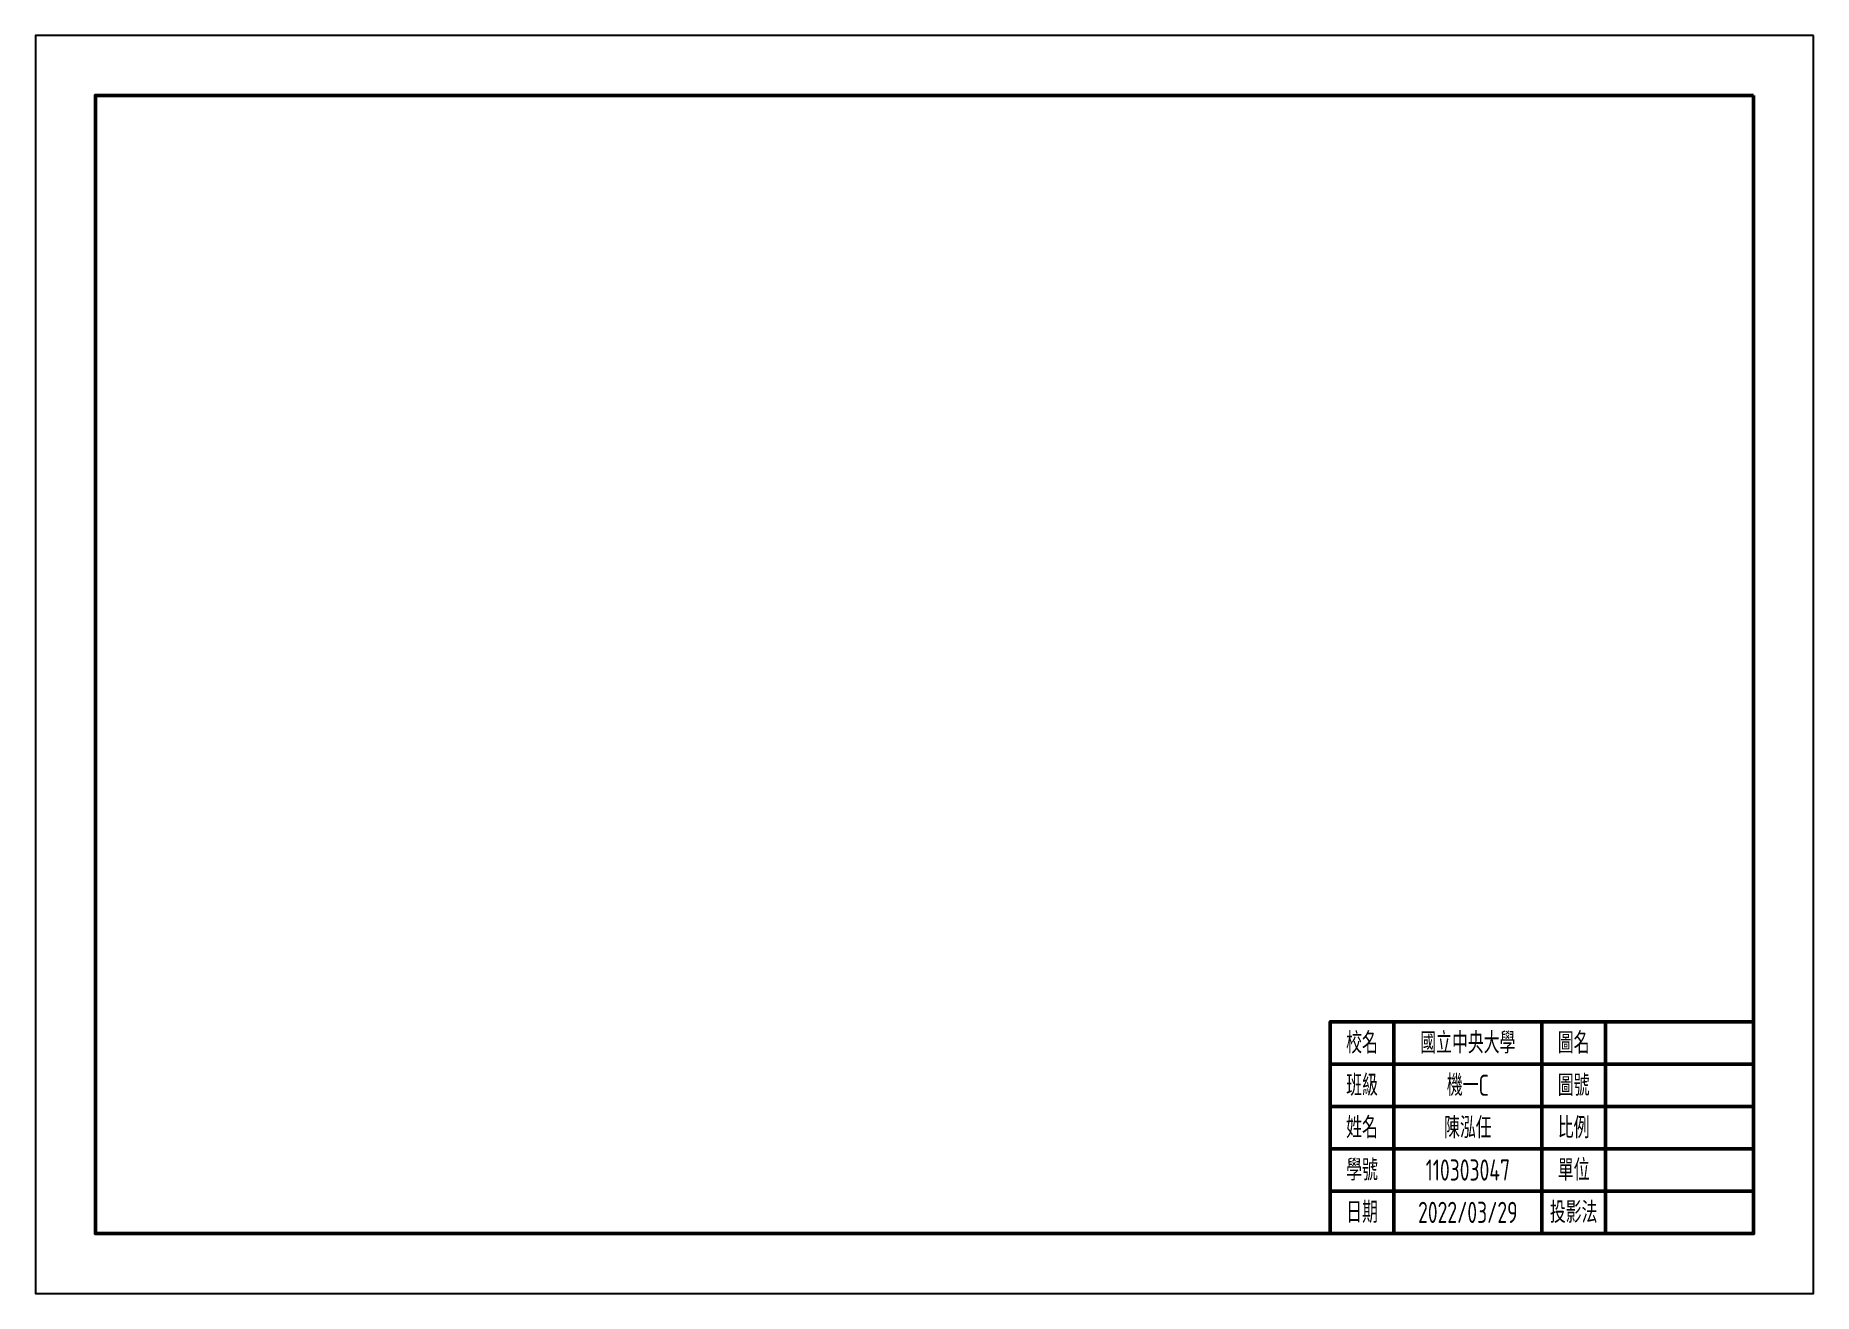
# Model space of a CAD drawing. Header units: millimetres. Extents: x 0 to 420, y 0 to 297.
import ezdxf

# ---------------------------------------------------------------- set-up
doc = ezdxf.new("R2010")
doc.units = ezdxf.units.MM
doc.layers.add('輪廓線', color=7, linetype='Continuous', lineweight=50)
doc.styles.get("Standard").update_dxf_attribs({"font": 'iso.shx', "width": 0.75, "bigfont": 'chineset.shx'})

msp = doc.modelspace()

# ---------------------------------------------------------------- linework, layer by layer
msp.add_lwpolyline([(420, 297), (0, 297), (0, 0), (420, 0)], close=True)
at = {"layer": '輪廓線'}
for points in [[(405.86, 282.86), (14.14, 282.86), (14.14, 14.14), (405.86, 14.14)], [(405.86, 14.14), (305.86, 14.14), (305.86, 64.14), (405.86, 64.14)], [(305.86, 64.14), (405.86, 64.14), (405.86, 54.14), (305.86, 54.14)], [(305.86, 64.14), (320.86, 64.14), (320.86, 14.14), (305.86, 14.14)], [(305.86, 64.14), (320.86, 64.14), (320.86, 14.14), (305.86, 14.14)], [(320.86, 64.14), (355.86, 64.14), (355.86, 14.14), (320.86, 14.14)], [(320.86, 64.14), (355.86, 64.14), (355.86, 14.14), (320.86, 14.14)], [(355.86, 64.14), (370.86, 64.14), (370.86, 14.14), (355.86, 14.14)], [(370.86, 64.14), (405.86, 64.14), (405.86, 14.14), (370.86, 14.14)], [(305.86, 54.14), (405.86, 54.14), (405.86, 44.14), (305.86, 44.14)], [(305.86, 44.14), (405.86, 44.14), (405.86, 34.14), (305.86, 34.14)], [(305.86, 34.14), (405.86, 34.14), (405.86, 24.14), (305.86, 24.14)], [(305.86, 24.14), (405.86, 24.14), (405.86, 14.14), (305.86, 14.14)]]:
    msp.add_lwpolyline(points, close=True, dxfattribs=at)

# ---------------------------------------------------------------- texts
at = {"char_height": 5, "attachment_point": 5}
for s, width, insert in [('\\pxt0,1,2;校名', 15, (313.36, 59.14)), ('國立中央大學', 35, (338.36, 59.14)), ('圖名', 15, (363.36, 59.14)), ('班級', 15, (313.36, 49.14)), ('機一C', 35, (338.36, 49.14)), ('圖號', 15, (363.36, 49.14)), ('姓名', 15, (313.36, 39.14)), ('陳泓任', 35, (338.36, 39.14)), ('比例', 15, (363.36, 39.14)), ('學號', 15, (313.36, 29.14)), ('110303047', 35, (338.36, 29.14)), ('單位', 15, (363.36, 29.14)), ('日期', 15, (313.36, 19.14)), ('2022/03/29', 35, (338.36, 19.14)), ('投影法', 15, (363.36, 19.14))]:
    msp.add_mtext_dynamic_manual_height_columns(s, width=width, gutter_width=12.5, heights=[0], dxfattribs=dict(at, insert=insert))

doc.saveas('drawing.dxf')
